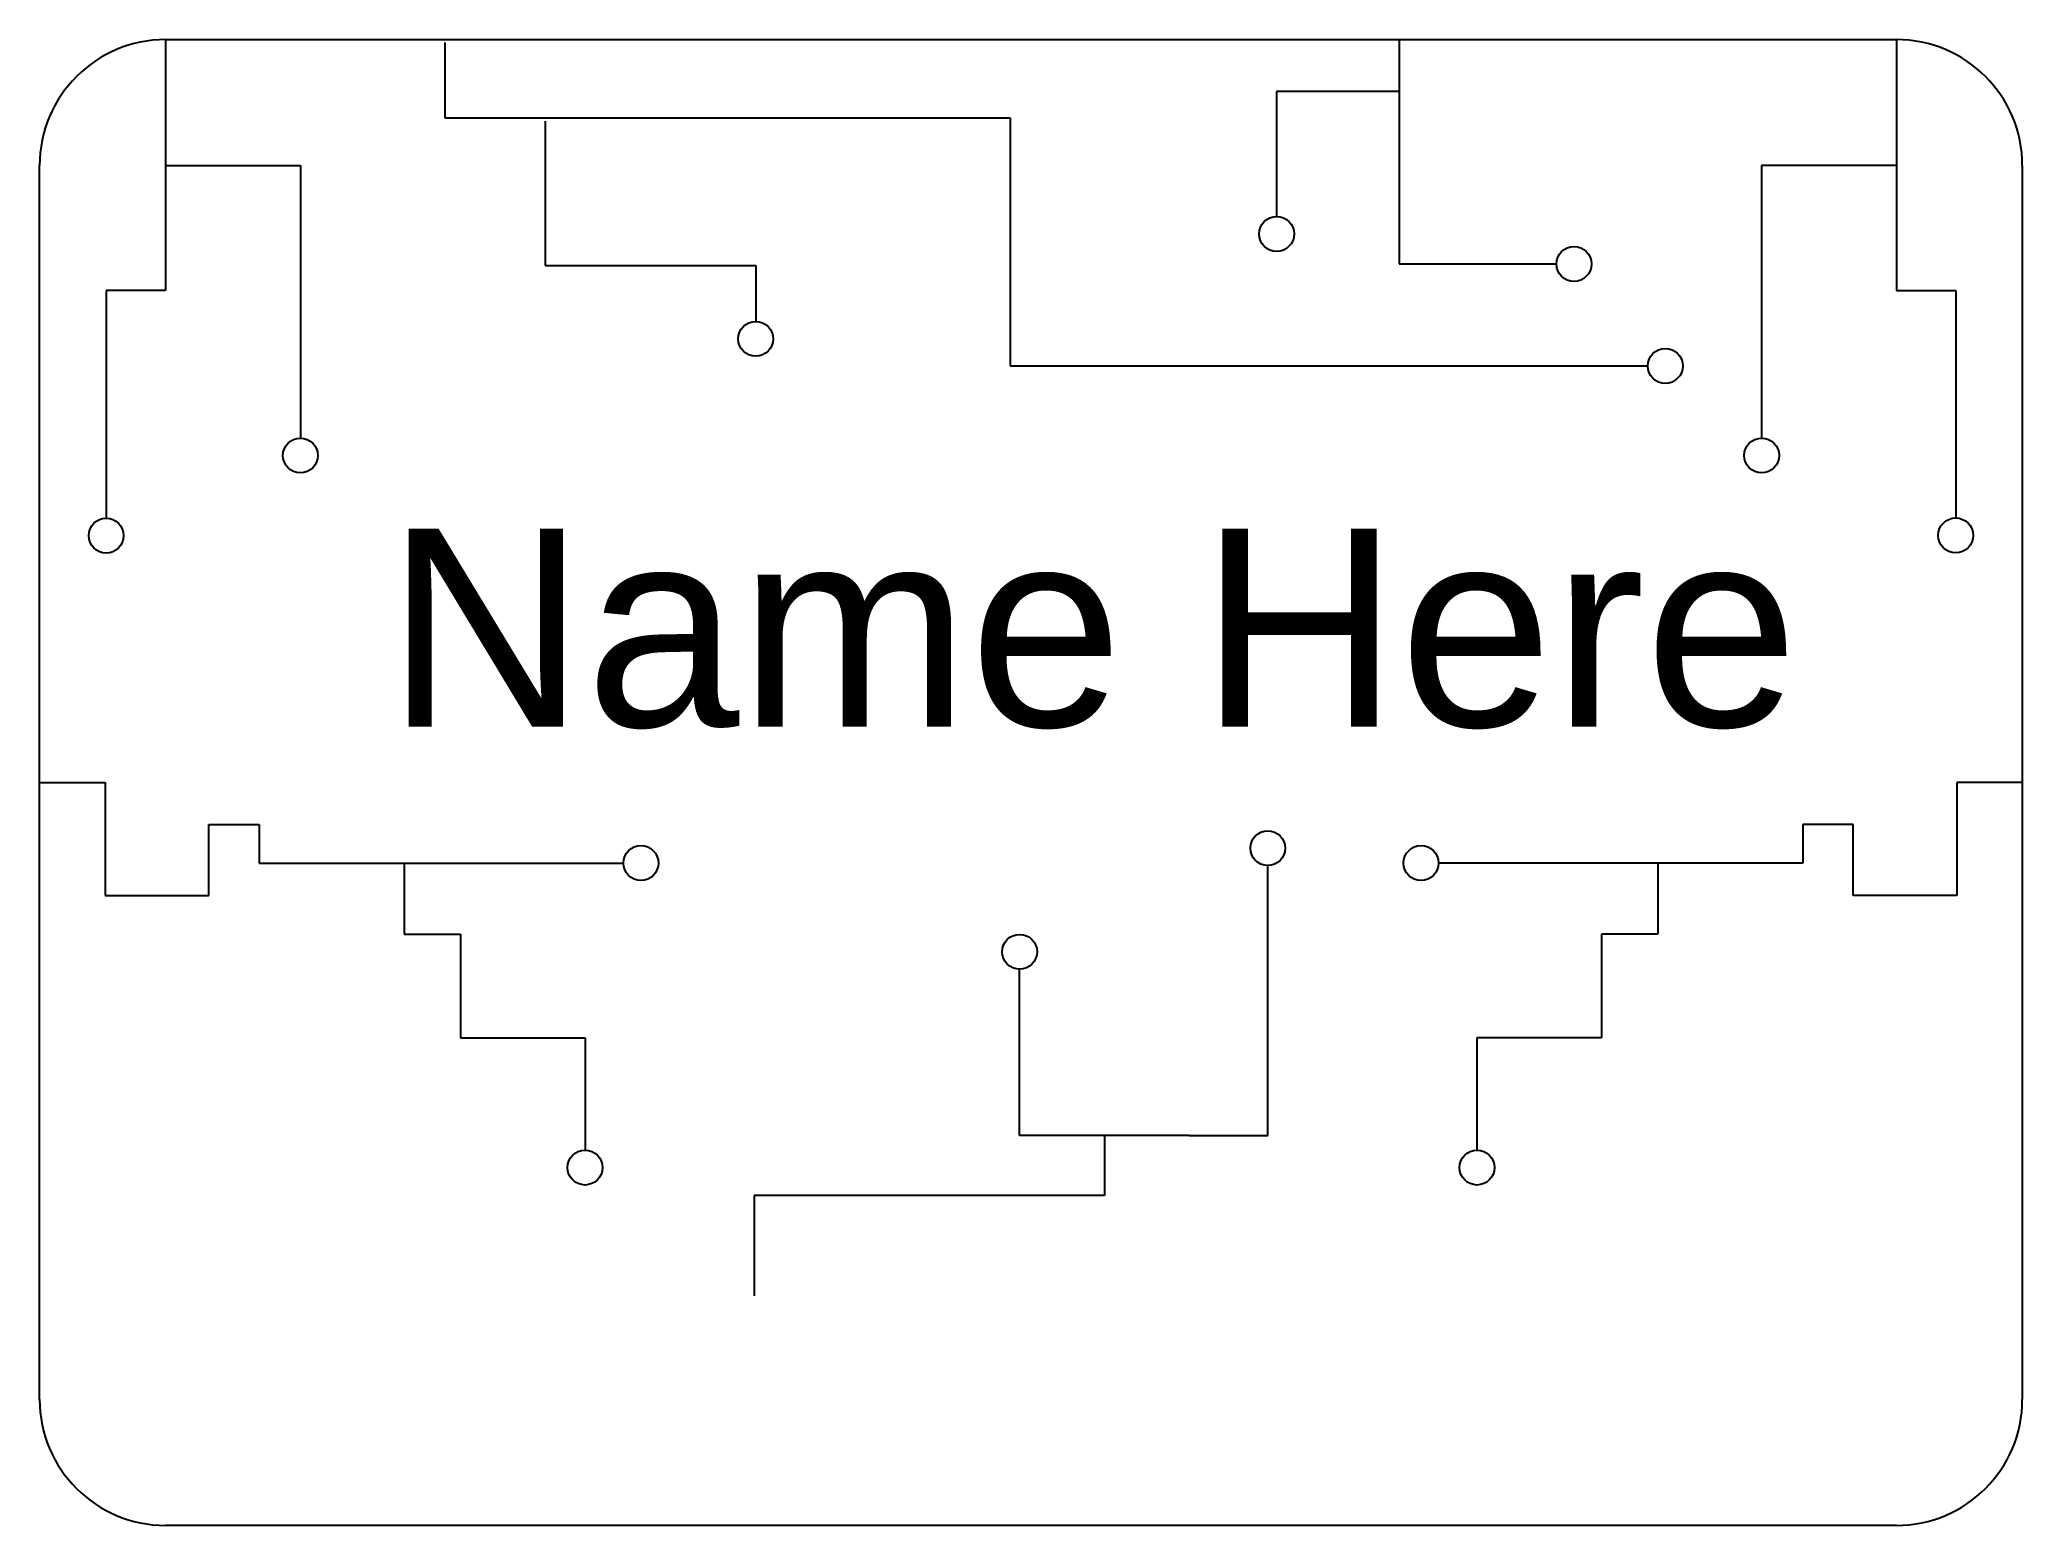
# Model space of a CAD drawing. Header units: inches. Extents: x 3.85 to 7, y 0 to 2.36.
import ezdxf

# ---------------------------------------------------------------- set-up
doc = ezdxf.new("R2010")
doc.units = ezdxf.units.IN
doc.header["$MEASUREMENT"] = 0
doc.styles.get("Standard").update_dxf_attribs({"font": 'arial.ttf'})

msp = doc.modelspace()

# ---------------------------------------------------------------- linework, layer by layer
for p, q in [((4.0464, 2.36), (6.7964, 2.36)), ((4.0464, 2.36), (4.0464, 2.16)), ((4.4899, 2.3553), (4.4899, 2.2356)), ((6.0063, 2.36), (6.0063, 2.2774)), ((6.7964, 2.36), (6.7964, 2.16)), ((6.0063, 2.2774), (5.8117, 2.2774)), ((5.8117, 2.2774), (5.8117, 2.079)), ((6.0063, 2.2774), (6.0063, 2.0037)), ((4.4899, 2.2356), (5.3883, 2.2356)), ((4.6496, 2.2306), (4.6496, 2.0013)), ((5.3883, 2.2356), (5.3883, 1.8417)), ((3.8464, 0.2), (3.8464, 2.16)), ((4.0464, 2.16), (4.2607, 2.16)), ((4.0464, 2.16), (4.0464, 1.9618)), ((4.2607, 2.16), (4.2607, 1.7272)), ((6.7964, 2.16), (6.5822, 2.16)), ((6.5822, 2.16), (6.5822, 1.7272)), ((6.7964, 2.16), (6.7964, 1.9618)), ((6.9964, 2.16), (6.9964, 0.2)), ((4.6496, 2.0013), (4.984, 2.0013)), ((4.984, 2.0013), (4.984, 1.9124)), ((6.0063, 2.0037), (6.2564, 2.0037)), ((4.0464, 1.9618), (3.9521, 1.9618)), ((3.9521, 1.9618), (3.9521, 1.8143)), ((6.7964, 1.9618), (6.8908, 1.9618)), ((6.8908, 1.9618), (6.8908, 1.8143)), ((5.3883, 1.8417), (6.4015, 1.8417)), ((3.9521, 1.8143), (3.9521, 1.5998)), ((6.8908, 1.8143), (6.8908, 1.5998)), ((3.8464, 1.18), (3.9504, 1.18)), ((3.9504, 1.18), (3.9504, 1.0003)), ((6.9964, 1.18), (6.8924, 1.18)), ((6.8924, 1.18), (6.8924, 1.0003)), ((4.1151, 1.0003), (4.1151, 1.1132)), ((4.1151, 1.1132), (4.1951, 1.1132)), ((4.1951, 1.1132), (4.1951, 1.0521)), ((6.7277, 1.1132), (6.6477, 1.1132)), ((6.6477, 1.1132), (6.6477, 1.0521)), ((6.7277, 1.0003), (6.7277, 1.1132)), ((4.1951, 1.0521), (4.2516, 1.0521)), ((4.2516, 1.0521), (4.774, 1.0521)), ((4.4258, 1.0521), (4.4258, 0.9392)), ((5.7976, 0.6192), (5.7976, 1.048)), ((6.5912, 1.0521), (6.0688, 1.0521)), ((6.4171, 1.0521), (6.4171, 0.9392)), ((6.6477, 1.0521), (6.5912, 1.0521)), ((3.9504, 1.0003), (4.1151, 1.0003)), ((6.8924, 1.0003), (6.7277, 1.0003)), ((4.4258, 0.9392), (4.5152, 0.9392)), ((4.5152, 0.9392), (4.5152, 0.7746)), ((6.4171, 0.9392), (6.3277, 0.9392)), ((6.3277, 0.9392), (6.3277, 0.7746)), ((5.4033, 0.6192), (5.4033, 0.8835)), ((4.5152, 0.7746), (4.7129, 0.7746)), ((4.7129, 0.7746), (4.7129, 0.596)), ((6.3277, 0.7746), (6.13, 0.7746)), ((6.13, 0.7746), (6.13, 0.596)), ((5.6728, 0.6192), (5.4033, 0.6192)), ((5.538, 0.6192), (5.538, 0.524)), ((5.6728, 0.6192), (5.7976, 0.6192)), ((5.538, 0.524), (4.9818, 0.524)), ((4.9818, 0.524), (4.9818, 0.3644)), ((6.7964, 0), (4.0464, 0))]:
    msp.add_line(p, q)
for centre in [(5.8117, 2.0513), (6.2841, 2.0037), (4.984, 1.8847), (6.4292, 1.8417), (4.2607, 1.6995), (6.5822, 1.6995), (3.9521, 1.5722), (6.8905, 1.5725), (5.7976, 1.0757), (4.8017, 1.0521), (6.0411, 1.0521), (5.4033, 0.9111), (4.7129, 0.5683), (6.13, 0.5683)]:
    msp.add_circle(centre, 0.0277)
for centre, start, end in [((4.0464, 2.16), 90, 180), ((6.7964, 2.16), 0, 90), ((4.0464, 0.2), 180, 270), ((6.7964, 0.2), 270, 0)]:
    msp.add_arc(centre, 0.2, start, end)

# ---------------------------------------------------------------- texts
msp.add_text('Name Here', height=0.3142).set_placement((4.3968, 1.2689))

doc.saveas('drawing.dxf')
